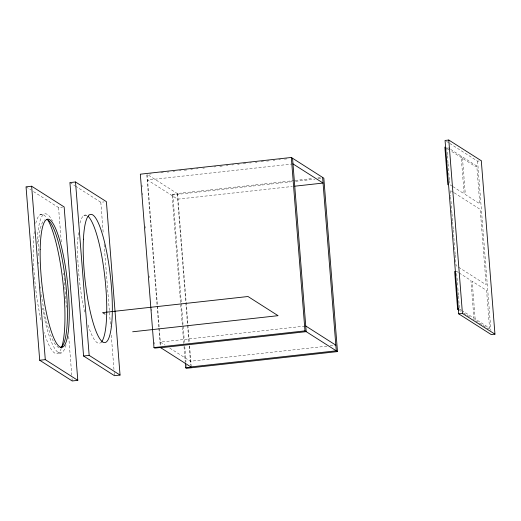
<?xml version="1.0" encoding="UTF-8"?>
<svg xmlns="http://www.w3.org/2000/svg" width="521" height="521" viewBox="0 0 521 521"><rect width="100%" height="100%" fill="white"/><g stroke="black" fill="none" stroke-linecap="round" stroke-linejoin="round"><path stroke-width="0.39" stroke-dasharray="2.6 1.95" d="M149.56 174.079L151.181 173.903M160.872 172.829L163.294 172.562M167.332 172.112L168.947 171.937M172.992 171.487L174.607 171.305M179.452 170.771L181.067 170.588M184.297 170.237L186.72 169.963M190.764 169.52L192.379 169.338M196.417 168.895L198.032 168.713M202.877 168.179L204.493 167.996M214.19 166.922L215.805 166.746M219.842 166.297L222.265 166.03M226.303 165.58L227.918 165.404M231.962 164.955L233.577 164.779M237.615 164.33L239.23 164.154M243.268 163.705L245.691 163.438M249.728 162.988L251.35 162.806M255.388 162.363L257.003 162.181M261.041 161.738L263.463 161.464M266.693 161.106L269.116 160.839M273.16 160.396L274.775 160.214M278.813 159.765L280.428 159.589M284.466 159.139L286.889 158.872M292.991 163.9L147.586 180.005L177.654 199.165L292.366 186.459M452.977 186.661L464.12 193.766L461.157 156.072L459.288 156.274L450.763 150.843M294.345 180.54L177.212 193.512L185.756 302.095M295.153 180.448L312.926 178.482M317.771 177.948L321.809 177.498M75.415 186.095L100.807 202.272L104.005 201.92M183.757 343.482L172.028 194.392L177.615 193.766L187.886 324.231M33.5 191.591L58.56 207.56L62.553 207.117M172.028 194.392L172.835 194.906L292.346 181.673M295.576 181.315L314.951 179.172M318.181 178.814L321.411 178.456M449.805 143.464L477.575 161.158L481.3 160.748M476.8 166.036L462.374 156.847L465.338 194.541L479.769 203.737L476.8 166.036L474.937 166.245L460.512 157.055M40.026 214.769L43.757 214.359M83.816 215.525L88.609 214.991M102.162 342.577L100.56 342.753A64.493 12.81 83.7 0 1 87.815 324.218M58.228 353.043L61.96 352.626M304.941 326.087L160.344 342.102L165.124 345.149M473.27 319.152L475.132 318.943L489.558 328.139L486.588 290.438L472.163 281.249L475.132 318.943M326.934 346.146L190.412 361.261L169.227 347.761M330.164 345.788L335.01 345.247M489.558 328.139L487.695 328.341L475.888 320.819M446.419 141.308L449.128 143.034M450.007 148.967L446.731 146.876L447.357 154.9M450.665 149.384L461.157 156.072M446.829 148.335L450.111 150.426M452.319 186.244L449.695 184.577L449.382 180.566M453.557 192.405L450.137 190.23L450.587 195.903M454.24 192.842L480.212 209.39L486.145 284.785L456.077 265.625L455.882 263.19M458.487 272.529L456.52 271.278L457.783 287.318M459.144 272.945L470.945 280.467L473.915 318.168L462.765 311.063M459.483 308.973L462.107 310.646M459.587 310.431L460.903 311.271M463.521 312.939L470.079 317.12M177.615 193.766L147.137 174.346L160.657 346.139M69.925 182.597L74.724 185.658M26.05 186.844L30.791 189.865M477.575 161.158L490.906 330.516M447.422 155.701L447.988 162.917M448.053 163.718L449.317 179.765M450.652 196.717L451.928 212.926M451.994 213.74L452.567 221.034M452.625 221.848L453.205 229.142M453.263 229.95L453.843 237.25M453.902 238.058L455.178 254.274M455.243 255.082L455.816 262.382M457.842 288.12L458.415 295.342M458.473 296.143L459.424 308.171M187.951 325.039L189.351 342.864M189.605 346.107L191.2 366.367M185.821 302.909L187.54 324.791M187.606 325.599L188.947 342.623M189.201 345.859L190.732 365.299M172.835 194.906L181.321 302.675M181.386 303.489L184.506 343.196M184.766 346.432L185.977 361.828M186.231 365.071L186.355 366.693M184.017 346.726L185.229 362.121M146.798 174.9L157.062 305.358M157.127 306.172L158.788 327.24M158.846 328.048L160.253 345.872M141.972 185.242L142.096 186.863M142.604 193.343L142.734 194.965M145.222 226.57L145.352 228.191M149.11 276L149.24 277.621M151.728 309.22L151.852 310.842M154.34 342.44L154.47 344.062M100.807 202.272L103.23 233.069M104.122 244.414L110.563 326.25M111.266 335.166L114.132 371.629M114.197 372.437L114.451 375.68M58.56 207.56L61.302 242.402M63.725 273.193L63.855 274.814M64.109 278.058L66.401 307.227M68.7 336.403L71.761 375.296M72.015 378.539L72.211 380.968M84.623 312.033A64.493 12.81 83.7 0 1 78.397 232.379M79.98 223.06A64.493 12.81 83.7 0 1 87.189 215.616M61.276 348.432A70.088 13.924 83.7 0 1 44.259 332.515M40.983 319.992A70.088 13.924 83.7 0 1 34.36 231.246M35.76 223.366A70.088 13.924 83.7 0 1 46.708 218.058M66.037 344.778A70.088 13.924 83.7 0 1 42.403 308.269M37.128 243.685A70.088 13.924 83.7 0 1 52.413 221.008M59.212 347.572A64.493 12.81 83.7 0 1 41.042 292.398M40.527 288.4A64.493 12.81 83.7 0 1 40.338 286.797M38.502 263.88A64.493 12.81 83.7 0 1 38.437 262.213M38.287 255.668A64.493 12.81 83.7 0 1 44.526 219.849"/><path stroke-width="0.78" d="M31.644 186.225L26.05 186.844L39.7 360.252L72.211 380.968L77.798 380.35L64.155 206.941L31.644 186.225L45.288 359.633L77.798 380.35M185.671 367.793L186.485 368.314L337.484 351.59L323.834 178.189L291.324 157.472L140.325 174.19L153.975 347.598L154.789 348.113L160.383 347.494L191.266 367.175L185.671 367.793L185.287 362.935M448.789 140.032L445.064 140.449L458.714 313.85L491.225 334.567L494.95 334.156L481.3 160.748L448.789 140.032L462.44 313.44L494.95 334.156M75.512 181.979L69.925 182.597L83.568 355.999L114.451 375.68L120.045 375.061L106.401 201.653L75.512 181.979L89.163 355.381L120.045 375.061M294.788 186.192L323.059 183.06L292.991 163.9M455.895 271.343L454.657 271.487L457.62 309.181L458.936 310.015M132.666 331.779L278.071 315.68L248.003 296.514L102.598 312.62L105.034 314.17M457.62 309.181L458.864 309.044M39.7 360.252L45.288 359.633M153.975 347.598L304.974 330.874L337.484 351.59M458.714 313.85L462.44 313.44M83.568 355.999L89.163 355.381M160.787 347.754L306.192 331.656L292.548 158.247M190.855 366.914L336.266 350.815L322.616 177.407M305.749 325.996L335.817 345.163M444.862 147.085L447.832 184.779M291.324 157.472L304.974 330.874M88.088 216.319A64.493 12.81 83.7 0 1 104.949 277.993A64.493 12.81 83.7 0 1 101.842 341.457M48.049 220.233A70.088 13.924 83.7 0 1 63.087 283.483A70.088 13.924 83.7 0 1 61.706 347.233M46.499 219.419A64.493 12.81 83.7 0 1 65.626 282.415A64.493 12.81 83.7 0 1 60.547 347.455M83.419 239.204A64.493 12.81 83.7 0 0 102.78 342.037A64.493 12.81 83.7 0 0 107.144 254.32A64.493 12.81 83.7 0 0 83.419 239.204M40.182 249.279A64.493 12.81 83.7 0 0 61.074 347.364A64.493 12.81 83.7 0 0 62.904 253.219A64.493 12.81 83.7 0 0 40.182 249.279"/></g></svg>
